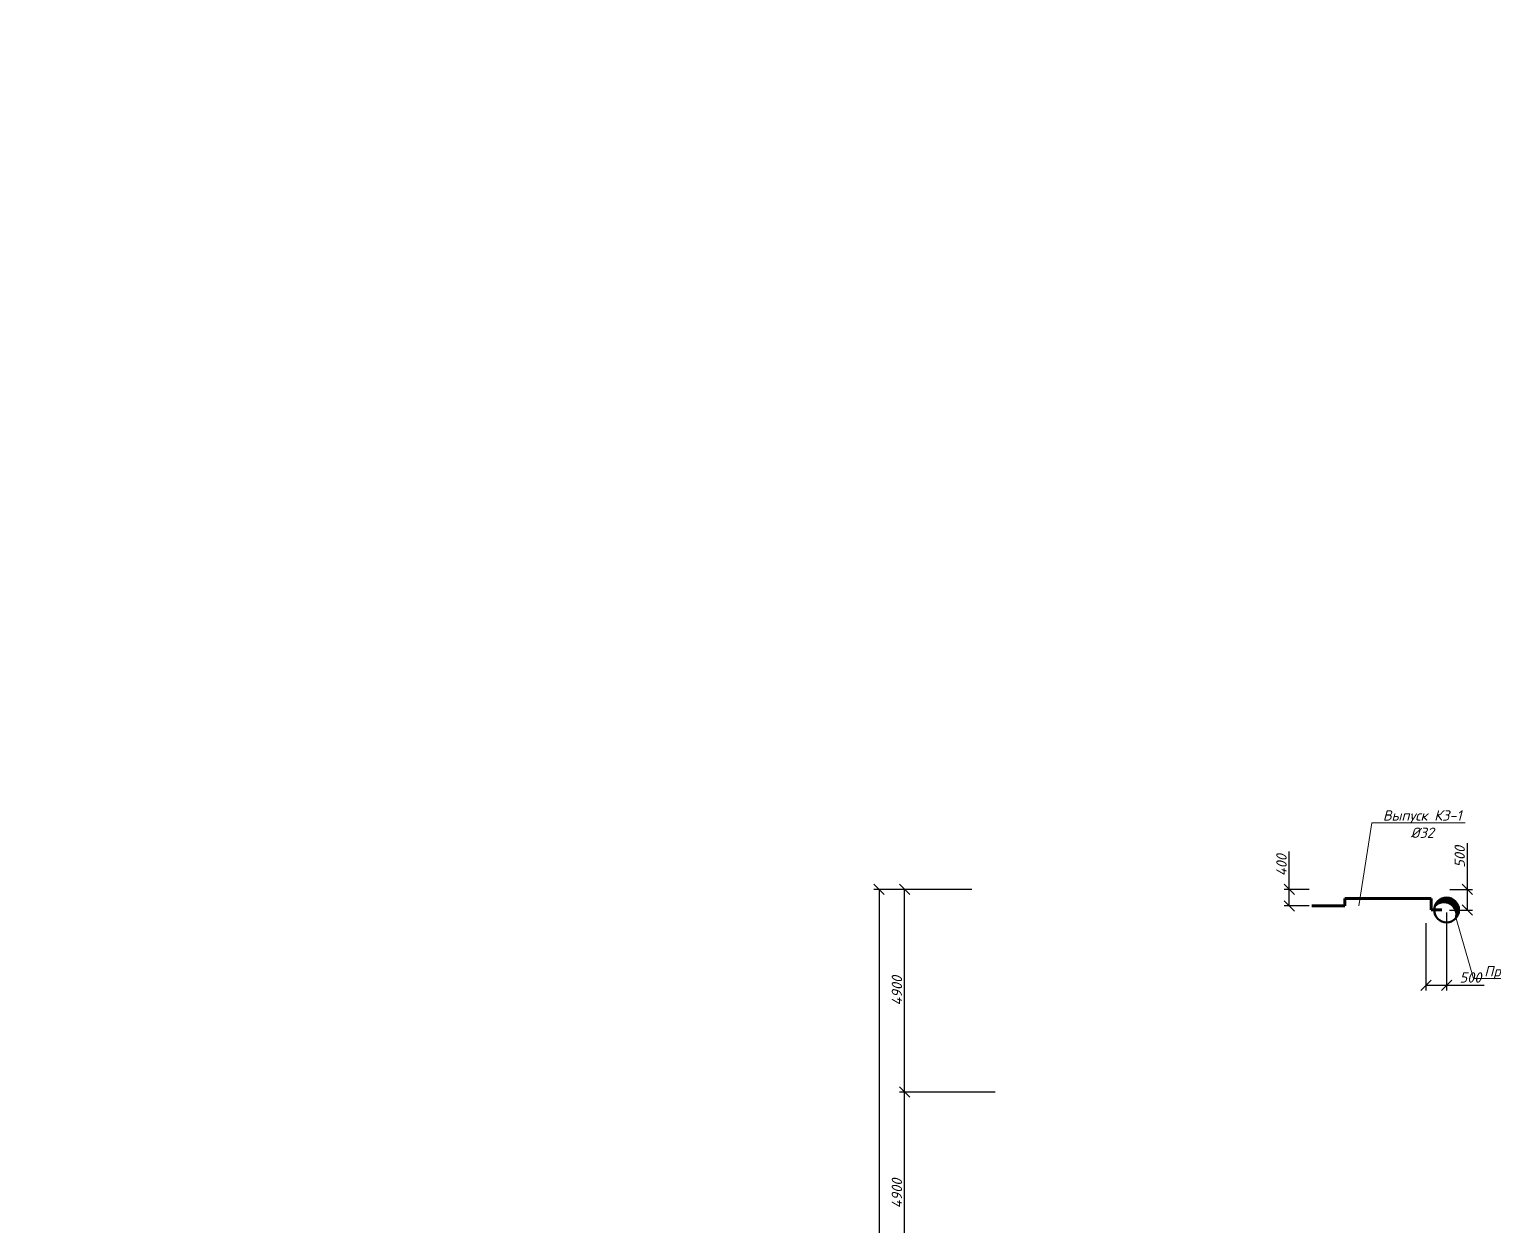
# Model space of a CAD drawing. Header units: millimetres. Extents: x -473555 to 660023, y 5037 to 453528.
# Drawn here: x -6433 to 28956, y 147947 to 176858 of the extents above; entities that cross this region are included whole.
import ezdxf
from ezdxf import colors
from ezdxf.entities.mleader import LeaderData, LeaderLine
from ezdxf.math import Vec2, Vec3

# ---------------------------------------------------------------- set-up
doc = ezdxf.new("R2010")
doc.units = ezdxf.units.MM
for name, color, linetype in [('ВК_text', 102, 'Continuous'), ('ВК_К1_размер', 102, 'Continuous'), ('ВК_К1_текст', 34, 'Continuous'), ('ВК_К3_текст', 4, 'Continuous')]:
    doc.layers.add(name, color=color, linetype=linetype)
doc.layers.add('ВК_К3', color=4, linetype='Continuous', lineweight=60)
doc.layers.add('ВК_К3_насос', color=4, linetype='Continuous', lineweight=50)
doc.styles.add('ISOPEUR', font='isocpeui.ttf')
doc.styles.add('ВК_текст_чертеж', font='isocpeur.ttf', dxfattribs={"width": 0.9, "oblique": 15})
doc.dimstyles.new('Аннотативный', dxfattribs={"dimscale": 0, "dimtxt": 2.5, "dimasz": 2.5, "dimexe": 1.25, "dimexo": 0.625, "dimtad": 1, "dimdec": 0, "dimtxsty": 'ISOPEUR', "dimblk": 'OBLIQUE', "dimcen": 2.5, "dimclrt": 256, "dimadec": 0, "dimazin": 0, "dimtfac": 1, "dimtdec": 0, "dimtmove": 0, "dimatfit": 3, "dimfxl": 1, "dimtfillclr": 256, "dimarcsym": 0})

# ---------------------------------------------------------------- blocks, each defined once
blk = doc.blocks.new('_None')
blk = doc.blocks.new('_Oblique')
at = {"color": 0, "linetype": 'ByBlock', "lineweight": -2}
blk.add_line((-0.5, -0.5), (0.5, 0.5), dxfattribs=at)
blk = doc.blocks.new('*D156')
at = {"layer": 'Defpoints', "color": 0, "transparency": 16777216}
for p in [(14721, 151175), (16968, 151175), (16126, 146275)]:
    blk.add_point(p, dxfattribs=at)
at = {"layer": 'ВК_text', "color": 0, "lineweight": -2, "transparency": 16777216}
for p, q in [((16906, 151175), (14596, 151175)), ((14721, 146275), (14721, 151175)), ((16063, 146275), (14596, 146275))]:
    blk.add_line(p, q, dxfattribs=at)
at = {"layer": 'ВК_text', "color": 0, "lineweight": -2, "transparency": 16777216, "xscale": 250, "yscale": 250, "zscale": 250}
for p, rotation in [((14721, 151175), 90), ((14721, 146275), 270)]:
    blk.add_blockref('_Oblique', p, dxfattribs=dict(at, rotation=rotation))
at = {"layer": 'ВК_text', "transparency": 16777216, "insert": (14533, 148725), "char_height": 250, "attachment_point": 5, "rotation": 90, "style": 'ISOPEUR'}
blk.add_mtext('4900', dxfattribs=at)
blk = doc.blocks.new('*D157')
at = {"layer": 'Defpoints', "color": 0, "transparency": 16777216}
for p in [(14721, 156075), (15785, 156075), (15525, 151175)]:
    blk.add_point(p, dxfattribs=at)
at = {"layer": 'ВК_text', "color": 0, "lineweight": -2, "transparency": 16777216}
for p, q in [((15723, 156075), (14596, 156075)), ((14721, 151175), (14721, 156075)), ((15462, 151175), (14596, 151175))]:
    blk.add_line(p, q, dxfattribs=at)
at = {"layer": 'ВК_text', "color": 0, "lineweight": -2, "transparency": 16777216, "xscale": 250, "yscale": 250, "zscale": 250}
for p, rotation in [((14721, 156075), 90), ((14721, 151175), 270)]:
    blk.add_blockref('_Oblique', p, dxfattribs=dict(at, rotation=rotation))
at = {"layer": 'ВК_text', "transparency": 16777216, "insert": (14533, 153625), "char_height": 250, "attachment_point": 5, "rotation": 90, "style": 'ISOPEUR'}
blk.add_mtext('4900', dxfattribs=at)
blk = doc.blocks.new('*D158')
at = {"layer": 'Defpoints', "color": 0, "transparency": 16777216}
for p in [(16410, 156075), (14102, 121775), (14320, 121775)]:
    blk.add_point(p, dxfattribs=at)
at = {"layer": 'ВК_text', "color": 0, "lineweight": -2, "transparency": 16777216}
for p, q in [((16347, 156075), (13977, 156075)), ((14102, 156075), (14102, 121775)), ((14257, 121775), (13977, 121775))]:
    blk.add_line(p, q, dxfattribs=at)
at = {"layer": 'ВК_text', "color": 0, "lineweight": -2, "transparency": 16777216, "xscale": 250, "yscale": 250, "zscale": 250}
for p, rotation in [((14102, 156075), 90), ((14102, 121775), 270)]:
    blk.add_blockref('_Oblique', p, dxfattribs=dict(at, rotation=rotation))
at = {"layer": 'ВК_text', "transparency": 16777216, "insert": (13914, 138925), "char_height": 250, "attachment_point": 5, "rotation": 90, "style": 'ISOPEUR'}
blk.add_mtext('34300', dxfattribs=at)
blk = doc.blocks.new('*D352')
at = {"layer": 'Defpoints', "color": 0, "transparency": 16777216}
for p in [(24014, 156075), (24563, 156075), (24563, 155675)]:
    blk.add_point(p, dxfattribs=at)
at = {"layer": 'ВК_К1_размер', "color": 0, "lineweight": -2, "transparency": 16777216}
for p, q in [((24014, 156075), (24014, 156993)), ((24500, 156075), (23889, 156075)), ((24014, 155675), (24014, 156075)), ((24500, 155675), (23889, 155675))]:
    blk.add_line(p, q, dxfattribs=at)
at = {"layer": 'ВК_К1_размер', "color": 0, "lineweight": -2, "transparency": 16777216, "xscale": 250, "yscale": 250, "zscale": 250}
for p, rotation in [((24014, 156075), 90), ((24014, 155675), 270)]:
    blk.add_blockref('_Oblique', p, dxfattribs=dict(at, rotation=rotation))
at = {"layer": 'ВК_К1_размер', "transparency": 16777216, "insert": (23827, 156659), "char_height": 250, "attachment_point": 5, "rotation": 90, "style": 'ISOPEUR'}
blk.add_mtext('400', dxfattribs=at)
blk = doc.blocks.new('*D437')
at = {"layer": 'Defpoints', "color": 0, "transparency": 16777216}
for p in [(27816, 155575), (27316, 155317), (27816, 153757)]:
    blk.add_point(p, dxfattribs=at)
at = {"layer": 'ВК_К1_размер', "color": 0, "lineweight": -2, "transparency": 16777216}
for p, q in [((27816, 155513), (27816, 153632)), ((27316, 155255), (27316, 153632)), ((27316, 153757), (27816, 153757)), ((27816, 153757), (28722, 153757))]:
    blk.add_line(p, q, dxfattribs=at)
at = {"layer": 'ВК_К1_размер', "color": 0, "lineweight": -2, "transparency": 16777216, "xscale": 250, "yscale": 250, "zscale": 250, "rotation": 180}
blk.add_blockref('_Oblique', (27316, 153757), dxfattribs=at)
at = {"layer": 'ВК_К1_размер', "color": 0, "lineweight": -2, "transparency": 16777216, "xscale": 250, "yscale": 250, "zscale": 250}
blk.add_blockref('_Oblique', (27816, 153757), dxfattribs=at)
at = {"layer": 'ВК_К1_размер', "transparency": 16777216, "insert": (28394, 153945), "char_height": 250, "attachment_point": 5, "style": 'ISOPEUR'}
blk.add_mtext('500', dxfattribs=at)
blk = doc.blocks.new('*D438')
at = {"layer": 'Defpoints', "color": 0, "transparency": 16777216}
for p in [(27835, 156075), (28322, 156075), (27823, 155575)]:
    blk.add_point(p, dxfattribs=at)
at = {"layer": 'ВК_К1_размер', "color": 0, "lineweight": -2, "transparency": 16777216}
for p, q in [((28322, 156075), (28322, 157189)), ((27898, 156075), (28447, 156075)), ((28322, 155575), (28322, 156075)), ((27886, 155575), (28447, 155575))]:
    blk.add_line(p, q, dxfattribs=at)
at = {"layer": 'ВК_К1_размер', "color": 0, "lineweight": -2, "transparency": 16777216, "xscale": 250, "yscale": 250, "zscale": 250}
for p, rotation in [((28322, 156075), 90), ((28322, 155575), 270)]:
    blk.add_blockref('_Oblique', p, dxfattribs=dict(at, rotation=rotation))
at = {"layer": 'ВК_К1_размер', "transparency": 16777216, "insert": (28134, 156861), "char_height": 250, "attachment_point": 5, "rotation": 90, "style": 'ISOPEUR'}
blk.add_mtext('500', dxfattribs=at)

msp = doc.modelspace()

# ---------------------------------------------------------------- linework, layer by layer
at = {"layer": 'ВК_К3'}
for p, q in [((25360.7, 155674.9), (25360.7, 155849.9)), ((25360.7, 155849.9), (27440.7, 155849.9)), ((27440.7, 155578.4), (27440.7, 155849.9)), ((24562.7, 155674.9), (25360.7, 155674.9)), ((27698.4, 155578.4), (27440.7, 155578.4))]:
    msp.add_line(p, q, dxfattribs=at)
at = {"layer": 'ВК_К3_насос'}
msp.add_circle((27816.2, 155575.1), 300, dxfattribs=at)
for centre in [(27753.1, 155465.9), (27766.6, 155502), (27782.4, 155529), (27800.4, 155549.3), (27807.2, 155560.6)]:
    msp.add_arc(centre, 300, 341.77312, 137.673, dxfattribs=at)

# ---------------------------------------------------------------- dimensions: what is measured, and where the dimension line sits
at = {"layer": 'ВК_text', "color": 0}
for base, p1, p2, override, picture, middle in [((14102, 121774.9), (16409.7, 156074.9), (14319.7, 121774.9), {"dimscale": 0, "dimtix": 0, "dimtofl": 1, "dimtmove": 0, "dimatfit": 3}, '*D158', (13914.5, 138924.9)), ((14720.8, 156074.9), (15524.9, 151174.9), (15785.2, 156074.9), {"dimscale": 0, "dimtix": 0, "dimtofl": 1, "dimtmove": 1, "dimatfit": 3}, '*D157', (14533.3, 153624.9)), ((14720.8, 151174.9), (16125.7, 146274.9), (16968.4, 151174.9), {"dimscale": 0, "dimtix": 0, "dimtofl": 1, "dimtmove": 1, "dimatfit": 3}, '*D156', (14533.3, 148724.9))]:
    dim = msp.add_linear_dim(base=base, p1=p1, p2=p2, angle=90, dimstyle='Аннотативный', override=override, dxfattribs=at)
    dim.commit()
    dim.dimension.update_dxf_attribs({"geometry": picture, "text_midpoint": middle})
at = {"layer": 'ВК_К1_размер'}
dim = msp.add_linear_dim(base=(28321.6, 156074.9), p1=(27823.2, 155575.1), p2=(27835.5, 156074.9), angle=90, dimstyle='Аннотативный', override={"dimscale": 0, "dimtix": 0, "dimtofl": 1, "dimtmove": 0, "dimatfit": 3}, dxfattribs=at)
dim.commit()
dim.dimension.update_dxf_attribs({"geometry": '*D438', "text_midpoint": (28321.6, 156860.9), "dimtype": 128})
dim = msp.add_linear_dim(base=(24014.1, 156074.9), p1=(24562.7, 155674.9), p2=(24562.7, 156074.9), angle=90, dimstyle='Аннотативный', override={"dimscale": 0, "dimtix": 0, "dimtofl": 1, "dimtmove": 0, "dimatfit": 3}, dxfattribs=at)
dim.commit()
dim.dimension.update_dxf_attribs({"geometry": '*D352', "text_midpoint": (23826.6, 156659.1)})
dim = msp.add_linear_dim(base=(27816.2064, 153757.4814), p1=(27315.7495, 155317.4337), p2=(27816.2064, 155575.0914), dimstyle='Аннотативный', override={"dimscale": 0, "dimtix": 0, "dimtofl": 1, "dimtmove": 0, "dimatfit": 3}, dxfattribs=at)
dim.commit()
dim.dimension.update_dxf_attribs({"geometry": '*D437', "text_midpoint": (28394.2367, 153944.9814)})

# ---------------------------------------------------------------- leaders
at = {"layer": 'ВК_text', "color": 1}
ml = msp.add_multileader_mtext('Standard', dxfattribs=at)
ml.set_content('Подъем под перекрытие в декоративной отделке колонны', color=1, style='ВК_текст_чертеж')
ml.set_leader_properties()
ml.build(insert=Vec2(0, 0))
ml.multileader.update_dxf_attribs({"arrow_head_size": 400, "scale": 100})
ctx = ml.context
ctx.base_point, ctx.scale, ctx.char_height, ctx.arrow_head_size, ctx.landing_gap_size, ctx.plane_origin = Vec3(247404.5, 176655), 100, 400, 400, 200, Vec3(253466.3, 170463.9)
ctx.text_align_type = 2
notes = []
notes.append((ctx, [(1, (1, 1, 0), (254561.7, 176655), (-1, 0), 800, [(0, [(256744.2, 165399.9), (257344.2, 165678)], 0, [])])]))
ctx.mtext.insert, ctx.mtext.width, ctx.mtext.alignment, ctx.mtext.flow_direction = Vec3(253561.7, 176855), 7226.784, 3, 5
ml = msp.add_multileader_mtext('Standard', dxfattribs=at)
ml.set_content('Эти трубы можно вынести за ось 5 в следующее помещение, чтобы не делать фальшстену в этом помещении', color=1, style='ВК_текст_чертеж')
ml.set_leader_properties()
ml.build(insert=Vec2(0, 0))
ml.multileader.update_dxf_attribs({"arrow_head_size": 400, "scale": 100})
ctx = ml.context
ctx.base_point, ctx.scale, ctx.char_height, ctx.arrow_head_size, ctx.landing_gap_size, ctx.plane_origin = Vec3(242066.2, 172733.8), 100, 400, 400, 200, Vec3(249028, 166542.7)
ctx.text_align_type = 2
notes.append((ctx, [(1, (1, 1, 0), (250123.3, 172733.8), (-1, 0), 800, [(2, [(251881.7, 163703.1)], 0, [])])]))
ctx.mtext.insert, ctx.mtext.width, ctx.mtext.alignment, ctx.mtext.flow_direction = Vec3(249123.3, 172963.8), 7226.784, 3, 5
at = {"layer": 'ВК_К1_текст', "linetype": 'Continuous'}
ml = msp.add_multileader_mtext('Standard', dxfattribs=at)
ml.set_content('Лоток канализации\\PВ=300м', color=256, style='ISOPEUR')
ml.set_leader_properties(lineweight=15)
ml.set_arrow_properties(name='NONE')
ml.build(insert=Vec2(0, 0))
ml.multileader.update_dxf_attribs({"text_left_attachment_type": 6, "text_right_attachment_type": 6, "dogleg_length": 0.1, "arrow_head_size": 400, "scale": 100})
ctx = ml.context
ctx.base_point, ctx.scale, ctx.char_height, ctx.arrow_head_size, ctx.landing_gap_size, ctx.plane_origin = Vec3(236233.1, 158897.7), 100, 350, 400, 200, Vec3(247771.2, 150256)
ctx.left_attachment, ctx.right_attachment, ctx.text_align_type = 6, 6, 1
notes.append((ctx, [(1, (1, 1, 0), (241137.5, 158897.7), (-1, 0), 10, [(0, [(244532.1, 162385.7)], 0, [])])]))
ctx.mtext.insert, ctx.mtext.width, ctx.mtext.alignment, ctx.mtext.flow_direction = Vec3(238680.3, 159317.7), 5094.998, 2, 5
ml = msp.add_multileader_mtext('Standard', dxfattribs=at)
ml.set_content('Лоток канализации\\PВ=300м', color=256, style='ISOPEUR')
ml.set_leader_properties(lineweight=15)
ml.set_arrow_properties(name='NONE')
ml.build(insert=Vec2(0, 0))
ml.multileader.update_dxf_attribs({"text_left_attachment_type": 6, "text_right_attachment_type": 6, "dogleg_length": 0.1, "arrow_head_size": 400, "scale": 100})
ctx = ml.context
ctx.base_point, ctx.scale, ctx.char_height, ctx.arrow_head_size, ctx.landing_gap_size, ctx.plane_origin = Vec3(247895.3, 158897.7), 100, 350, 400, 200, Vec3(259433.3, 150256)
ctx.left_attachment, ctx.right_attachment, ctx.text_align_type = 6, 6, 1
notes.append((ctx, [(1, (1, 1, 0), (252799.6, 158897.7), (-1, 0), 10, [(1, [(256194.2, 162385.7), (251944.2, 162171.8)], 0, [])])]))
ctx.mtext.insert, ctx.mtext.width, ctx.mtext.alignment, ctx.mtext.flow_direction = Vec3(250342.4, 159317.7), 5094.998, 2, 5
ml = msp.add_multileader_mtext('Standard', dxfattribs=at)
ml.set_content('Лоток канализации\\PВ=300м', color=256, style='ISOPEUR')
ml.set_leader_properties(lineweight=15)
ml.set_arrow_properties(name='NONE')
ml.build(insert=Vec2(0, 0))
ml.multileader.update_dxf_attribs({"text_left_attachment_type": 6, "text_right_attachment_type": 6, "dogleg_length": 0.1, "arrow_head_size": 400, "scale": 100})
ctx = ml.context
ctx.base_point, ctx.scale, ctx.char_height, ctx.arrow_head_size, ctx.landing_gap_size, ctx.plane_origin = Vec3(259382.9, 158897.7), 100, 350, 400, 200, Vec3(270920.9, 150256)
ctx.left_attachment, ctx.right_attachment, ctx.text_align_type = 6, 6, 1
notes.append((ctx, [(1, (1, 1, 0), (264287.2, 158897.7), (-1, 0), 10, [(1, [(263431.8, 162171.8)], 0, [])])]))
ctx.mtext.insert, ctx.mtext.width, ctx.mtext.alignment, ctx.mtext.flow_direction = Vec3(261830, 159317.7), 5094.998, 2, 5
ml = msp.add_multileader_mtext('Standard', dxfattribs=at)
ml.set_content('Лоток канализации\\PВ=800м', color=256, style='ISOPEUR')
ml.set_leader_properties(lineweight=15)
ml.set_arrow_properties(name='NONE')
ml.build(insert=Vec2(0, 0))
ml.multileader.update_dxf_attribs({"text_left_attachment_type": 6, "text_right_attachment_type": 6, "dogleg_length": 0.1, "arrow_head_size": 400, "scale": 100})
ctx = ml.context
ctx.base_point, ctx.scale, ctx.char_height, ctx.arrow_head_size, ctx.landing_gap_size, ctx.plane_origin = Vec3(270392.1, 158897.7), 100, 350, 400, 200, Vec3(281930.1, 150256)
ctx.left_attachment, ctx.right_attachment, ctx.text_align_type = 6, 6, 1
notes.append((ctx, [(1, (1, 1, 0), (275296.4, 158897.7), (-1, 0), 10, [(1, [(275594, 162423.1)], 0, [])])]))
ctx.mtext.insert, ctx.mtext.width, ctx.mtext.alignment, ctx.mtext.flow_direction = Vec3(272839.2, 159317.7), 5094.998, 2, 5
ml = msp.add_multileader_mtext('Standard', dxfattribs=at)
ml.set_content('К1\\P%%C100', color=256, style='ISOPEUR')
ml.set_leader_properties(lineweight=15)
ml.set_arrow_properties(name='NONE')
ml.build(insert=Vec2(0, 0))
ml.multileader.update_dxf_attribs({"text_left_attachment_type": 6, "text_right_attachment_type": 6, "dogleg_length": 0.1, "arrow_head_size": 400, "scale": 100})
ctx = ml.context
ctx.base_point, ctx.scale, ctx.char_height, ctx.arrow_head_size, ctx.landing_gap_size, ctx.plane_origin = Vec3(45714.1, 155341.7), 100, 250, 400, 200, Vec3(50355.9, 145720.4)
ctx.left_attachment, ctx.right_attachment, ctx.text_align_type = 6, 6, 1
notes.append((ctx, [(0, (1, 1, 0), (45704.1, 155341.7), (1, 0), 10, [(0, [(45391.3, 153223.5)], 0, [])])]))
ctx.mtext.insert, ctx.mtext.width, ctx.mtext.alignment, ctx.mtext.flow_direction = Vec3(46253.6, 155641.7), 769.735, 2, 5
ml = msp.add_multileader_mtext('Standard', dxfattribs=at)
ml.set_content('К1\\P%%C100', color=256, style='ISOPEUR')
ml.set_leader_properties(lineweight=15)
ml.set_arrow_properties(name='NONE')
ml.build(insert=Vec2(0, 0))
ml.multileader.update_dxf_attribs({"text_left_attachment_type": 6, "text_right_attachment_type": 6, "dogleg_length": 0.1, "arrow_head_size": 400, "scale": 100})
ctx = ml.context
ctx.base_point, ctx.scale, ctx.char_height, ctx.arrow_head_size, ctx.landing_gap_size, ctx.plane_origin = Vec3(47509.4, 152550.3), 100, 250, 400, 200, Vec3(55232.3, 143908.6)
ctx.left_attachment, ctx.right_attachment, ctx.text_align_type = 6, 6, 1
notes.append((ctx, [(0, (1, 1, 0), (47499.4, 152550.3), (1, 0), 10, [(0, [(46235.8, 152096.7)], 0, [])])]))
ctx.mtext.insert, ctx.mtext.width, ctx.mtext.alignment, ctx.mtext.flow_direction = Vec3(48049, 152850.3), 769.735, 2, 5
ml = msp.add_multileader_mtext('Standard', dxfattribs=at)
ml.set_content('К1\\P%%C100', color=256, style='ISOPEUR')
ml.set_leader_properties(lineweight=15)
ml.set_arrow_properties(name='NONE')
ml.build(insert=Vec2(0, 0))
ml.multileader.update_dxf_attribs({"text_left_attachment_type": 6, "text_right_attachment_type": 6, "dogleg_length": 0.1, "arrow_head_size": 400, "scale": 100})
ctx = ml.context
ctx.base_point, ctx.scale, ctx.char_height, ctx.arrow_head_size, ctx.landing_gap_size, ctx.plane_origin = Vec3(47509.4, 148412.4), 100, 250, 400, 200, Vec3(55232.3, 139770.8)
ctx.left_attachment, ctx.right_attachment, ctx.text_align_type = 6, 6, 1
notes.append((ctx, [(0, (1, 1, 0), (47499.4, 148412.4), (1, 0), 10, [(0, [(46235.8, 147958.8)], 0, [])])]))
ctx.mtext.insert, ctx.mtext.width, ctx.mtext.alignment, ctx.mtext.flow_direction = Vec3(48049, 148712.4), 769.735, 2, 5
at = {"layer": 'ВК_К3_текст', "linetype": 'Continuous'}
ml = msp.add_multileader_mtext('Standard', dxfattribs=at)
ml.set_content('Выпуск К3-1\\P%%C32', color=256, style='ISOPEUR')
ml.set_leader_properties(lineweight=15)
ml.set_arrow_properties(name='NONE')
ml.build(insert=Vec2(0, 0))
ml.multileader.update_dxf_attribs({"text_left_attachment_type": 6, "text_right_attachment_type": 6, "dogleg_length": 0.1, "arrow_head_size": 400, "scale": 100})
ctx = ml.context
ctx.base_point, ctx.scale, ctx.char_height, ctx.arrow_head_size, ctx.landing_gap_size, ctx.plane_origin = Vec3(26022.3, 157684.9), 100, 250, 400, 200, Vec3(30664.2, 148063.6)
ctx.left_attachment, ctx.right_attachment, ctx.text_align_type = 6, 6, 1
notes.append((ctx, [(0, (1, 1, 0), (26012.3, 157684.9), (1, 0), 10, [(0, [(25699.6, 155674.9)], 0, [])])]))
ctx.mtext.insert, ctx.mtext.alignment, ctx.mtext.flow_direction = Vec3(27228.9, 157984.9), 2, 5
ml = msp.add_multileader_mtext('Standard', dxfattribs=at)
ml.set_content('Приямок с насосом\\P%%C600х500h', color=256, style='ISOPEUR')
ml.set_leader_properties(lineweight=15)
ml.set_arrow_properties(name='NONE')
ml.build(insert=Vec2(0, 0))
ml.multileader.update_dxf_attribs({"text_left_attachment_type": 6, "text_right_attachment_type": 6, "dogleg_length": 0.1, "arrow_head_size": 400, "scale": 100})
ctx = ml.context
ctx.base_point, ctx.scale, ctx.char_height, ctx.arrow_head_size, ctx.landing_gap_size, ctx.plane_origin = Vec3(28475, 153920.6), 100, 250, 400, 200, Vec3(30394, 142880.1)
ctx.left_attachment, ctx.right_attachment, ctx.text_align_type = 6, 6, 1
notes.append((ctx, [(0, (1, 1, 0), (28465, 153920.6), (1, 0), 10, [(0, [(28045, 155372.1)], 0, [])])]))
ctx.mtext.insert, ctx.mtext.alignment, ctx.mtext.flow_direction = Vec3(30196, 154220.6), 2, 5
for ctx, leaders in notes:
    for number, flags, end, landing, length, lines in leaders:
        leader = LeaderData()
        leader.index, (leader.has_last_leader_line, leader.has_dogleg_vector, leader.attachment_direction) = number, flags
        leader.last_leader_point, leader.dogleg_vector, leader.dogleg_length = Vec3(end), Vec3(landing), length
        for number, points, colour, breaks in lines:
            line = LeaderLine()
            line.index, line.vertices, line.color, line.breaks = number, Vec3.list(points), colors.encode_raw_color(colour), breaks
            leader.lines.append(line)
        ctx.leaders.append(leader)

doc.saveas('drawing.dxf')
